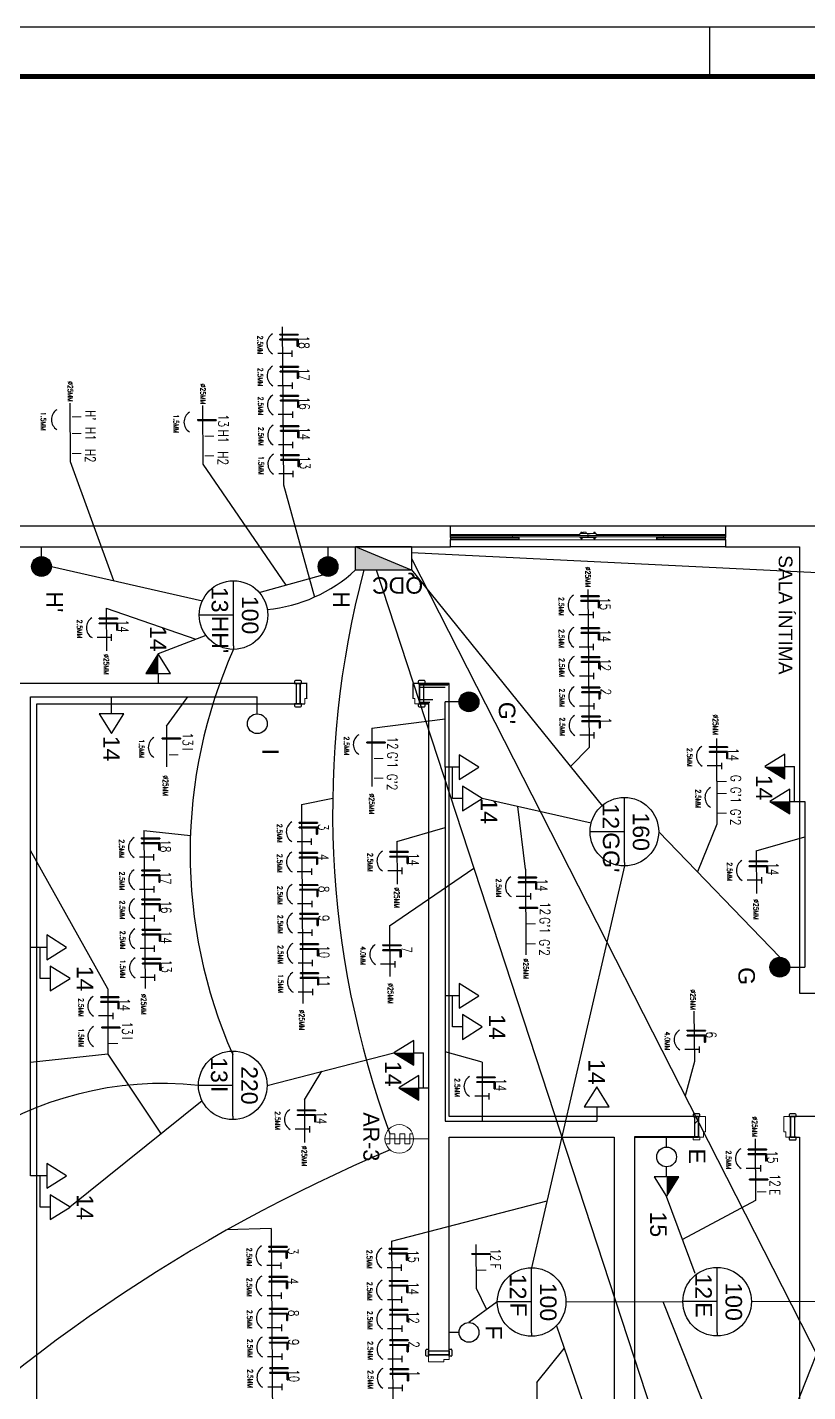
# Model space of a CAD drawing. Header units: metres. Extents: x 2012 to 4043, y 2396 to 4846.
# Drawn here: x 2133.35 to 2147.51, y 2409.18 to 2433.94 of the extents above; entities that cross this region are included whole.
import ezdxf
from ezdxf.enums import TextEntityAlignment as Align

# ---------------------------------------------------------------- set-up
doc = ezdxf.new("R2010")
doc.units = ezdxf.units.M
for name, color, linetype, lineweight in [('A-FLOR-PATT', 8, 'Continuous', 9), ('LAYERCOMUM', 252, 'Continuous', 25), ('REDE ELETRICA', 7, 'Continuous', 9), ('TOMADAS', 20, 'Continuous', 13)]:
    doc.layers.add(name, color=color, linetype=linetype, lineweight=lineweight)
for name, color, linetype in [('ARQ-ALVNARIA (Paredes)', 4, 'Continuous'), ('ARQ-ESQ-01', 1, 'Continuous'), ('ARQ-FOLHA', 7, 'Continuous'), ('ELETRODUTO EMBUTIDO LAJE PAREDE', 2, 'Continuous'), ('ELETRODUTO LUMINÁRIA', 3, 'Continuous'), ('PDF3_DI-Barramento Fase 3', 4, 'Continuous'), ('PENA1', 2, 'Continuous')]:
    doc.layers.add(name, color=color, linetype=linetype)
doc.styles.add('GYN_Carimbo_Página', font='arial.ttf', dxfattribs={"height": 0.6})
doc.styles.add('GYN_Dispositivos', font='arial.ttf', dxfattribs={"height": 0.2})
doc.styles.add('ROMAND', font='romand__.ttf', dxfattribs={"width": 0.75})
doc.styles.get("Standard").update_dxf_attribs({"font": 'arial.ttf'})

# ---------------------------------------------------------------- blocks, each defined once
blk = doc.blocks.new('FOLHA A2')
at = {"layer": 'ARQ-FOLHA'}
for p, q in [((594, 0), (0, 0)), ((409, -10), (409, 0))]:
    blk.add_line(p, q, dxfattribs=at)
at = {"layer": 'ARQ-FOLHA', "const_width": 1}
blk.add_lwpolyline([(25, -410), (584, -410), (584, -10), (25, -10), (25, -410)], dxfattribs=at)
blk = doc.blocks.new('*U94')
for p, q in [((-0.373, 0), (-0.416, 0)), ((0.373, 0), (-0.373, 0)), ((0, 0), (0, -0.373)), ((0.373, 0), (0.416, 0)), ((0, -0.373), (0, -0.416))]:
    blk.add_line(p, q)
blk.add_circle((0, 0), 0.416)
at = {"color": 7, "style": 'GYN_Dispositivos'}
blk.add_attdef('P', text='', height=0.2, dxfattribs=at).set_placement((0, 0.16), align=Align.BOTTOM_CENTER)
blk.add_attdef('CI', text='', height=0.2, dxfattribs=at).set_placement((-0.16, 0), align=Align.TOP_RIGHT)
blk.add_attdef('CM', text='', height=0.2, dxfattribs=at).set_placement((0.16, 0), align=Align.TOP_LEFT)
blk = doc.blocks.new('*U86')
for points in [[(0, 0.36), (-0.075, 0.24), (0, 0.24)], [(0, 0.24), (-0.075, 0.24), (-0.15, 0.12), (0, 0.12)]]:
    blk.add_hatch(color=256).paths.add_polyline_path(points)
for p, q in [((0, 0.36), (-0.15, 0.12)), ((0.15, 0.12), (0, 0.36)), ((-0.15, 0.12), (0.15, 0.12)), ((0, 0.12), (0, 0))]:
    blk.add_line(p, q)
at = {"layer": 'REDE ELETRICA', "style": 'GYN_Carimbo_Página'}
blk.add_attdef('CIRCUITO', text='', height=0.2, dxfattribs=at).set_placement((0, 0.542), align=Align.MIDDLE_CENTER)
blk = doc.blocks.new('*U81')
blk.add_line((0, 0.12), (0, 0))
blk.add_circle((0, 0.24), 0.12)
at = {"layer": 'REDE ELETRICA', "style": 'GYN_Carimbo_Página'}
blk.add_attdef('COMANDO', text='', height=0.2, dxfattribs=at).set_placement((0, 0.542), align=Align.MIDDLE_CENTER)
blk = doc.blocks.new('Quadro terminal.')
blk.add_hatch(color=256).paths.add_polyline_path([(-0.34, 0.212), (0.34, -0.071), (0.34, 0.212)])
at = {"ltscale": 0.05}
for p, q in [((-0.34, -0.071), (-0.34, 0.212)), ((-0.34, 0.212), (0.34, 0.212)), ((-0.34, 0.212), (0.34, -0.071)), ((0.34, 0.212), (0.34, -0.071)), ((-0.34, -0.071), (0.34, -0.071))]:
    blk.add_line(p, q, dxfattribs=at)
at = {"layer": 'REDE ELETRICA', "style": 'GYN_Carimbo_Página'}
blk.add_attdef('CM', text='', height=0.2, rotation=360, dxfattribs=at).set_placement((-0.254, 0.238), align=Align.BOTTOM_LEFT)
blk = doc.blocks.new('*U85')
for p, q in [((0, 0.36), (-0.15, 0.12)), ((0.15, 0.12), (0, 0.36)), ((-0.15, 0.12), (0.15, 0.12)), ((0, 0.12), (0, 0))]:
    blk.add_line(p, q)
at = {"layer": 'REDE ELETRICA', "style": 'GYN_Carimbo_Página'}
blk.add_attdef('CIRCUITO', text='', height=0.2, dxfattribs=at).set_placement((0, 0.542), align=Align.MIDDLE_CENTER)
blk = doc.blocks.new('*U95')
for points in [[(0, 0.36, 0.414214), (-0.12, 0.24), (0, 0.24)], [(0.12, 0.24, 0.414214), (0, 0.36), (0, 0.24)], [(-0.12, 0.24, 0.414214), (0, 0.12), (0, 0.24)], [(0.12, 0.24), (0, 0.24), (0, 0.12, 0.414214)]]:
    blk.add_hatch(color=256).paths.add_polyline_path(points)
h = blk.add_hatch(color=256)
h.paths.add_polyline_path([(0.12, 0.24, 0.414214), (0, 0.36), (0, 0.24)])
h.paths.add_polyline_path([(0, 0.24), (0, 0.12, 0.414214), (0.12, 0.24)])
blk.add_line((0, 0.12), (0, 0))
blk.add_circle((0, 0.24), 0.12)
at = {"layer": 'REDE ELETRICA', "style": 'GYN_Carimbo_Página'}
blk.add_attdef('COMANDO', text='', height=0.2, dxfattribs=at).set_placement((0, 0.542), align=Align.MIDDLE_CENTER)
blk = doc.blocks.new('TomadaAr')
at = {"layer": 'TOMADAS', "ltscale": 3}
for p, q in [((-0.0363, 0.311), (-0.0363, 0.2816)), ((0, 0.3175), (0, 0)), ((-0.0363, 0.2816), (0.0363, 0.2816)), ((-0.0363, 0.2453), (0.0363, 0.2453)), ((-0.0363, 0.2453), (-0.0363, 0.2089)), ((-0.0363, 0.2089), (0.0363, 0.2089)), ((0.0363, 0.2816), (0.0363, 0.2453)), ((0.0363, 0.2089), (0.0363, 0.1726)), ((-0.0363, 0.1726), (0.0363, 0.1726)), ((-0.0363, 0.1726), (-0.0363, 0.1363)), ((-0.0363, 0.1363), (0.0363, 0.1363)), ((0.0363, 0.1363), (0.0363, 0.1157))]:
    blk.add_line(p, q, dxfattribs=at)
blk.add_circle((0, 0.2133), 0.1042, dxfattribs=at)
blk.add_attdef('AR-CI', text='', height=0.12).set_placement((-0.0261, 0.357), align=Align.CENTER)

msp = doc.modelspace()

# ---------------------------------------------------------------- hatches: boundary and pattern name
at = {"layer": 'A-FLOR-PATT'}
for points in [[(2143.633, 2424.756), (2143.633, 2424.757), (2143.633, 2424.781)], [(2143.417, 2424.657), (2143.417, 2424.657), (2143.417, 2424.681)], [(2143.633, 2424.657), (2143.633, 2424.657), (2143.633, 2424.682)]]:
    msp.add_hatch(color=256, dxfattribs=at).paths.add_polyline_path(points, flags=0)
at = {"layer": 'ARQ-ALVNARIA (Paredes)'}
h = msp.add_hatch(dxfattribs=at)
h.set_pattern_fill('FP_12', color=256, scale=2.492524, style=0, pattern_type=2)
h.set_pattern_definition([(315, (2119.096, 2363.8828), (0.793116, 0.793116), []), (45, (2119.096, 2363.88275), (-0.396558, 0.396558), [])])
h.paths.add_polyline_path([(2145.457, 2414.169), (2145.457, 2413.796), (2145.532, 2413.796), (2145.532, 2414.169)], flags=0)
h.paths.add_polyline_path([(2147.202, 2413.796), (2147.276, 2413.796), (2147.276, 2414.169), (2147.202, 2414.169)], flags=0)

# ---------------------------------------------------------------- linework, layer by layer
at = {"layer": 'A-FLOR-PATT', "lineweight": 25}
for p, q in [((2141.033, 2424.682), (2141.033, 2424.887)), ((2146.018, 2424.887), (2146.018, 2424.682)), ((2141.033, 2424.513), (2141.033, 2424.644)), ((2146.018, 2424.644), (2146.018, 2424.513)), ((2145.532, 2413.796), (2145.532, 2414.169)), ((2144.373, 2413.796), (2145.532, 2413.796))]:
    msp.add_line(p, q, dxfattribs=at)
at = {"layer": 'A-FLOR-PATT'}
for p, q in [((2143.377, 2424.738), (2141.033, 2424.738)), ((2143.377, 2424.738), (2141.033, 2424.738)), ((2142.154, 2424.719), (2141.033, 2424.719)), ((2142.154, 2424.694), (2141.033, 2424.694)), ((2143.525, 2424.719), (2142.154, 2424.719)), ((2142.154, 2424.719), (2142.154, 2424.694)), ((2142.154, 2424.694), (2143.525, 2424.694)), ((2143.376, 2424.756), (2143.376, 2424.719)), ((2143.376, 2424.756), (2143.401, 2424.756)), ((2143.376, 2424.694), (2143.376, 2424.682)), ((2143.398, 2424.781), (2143.398, 2424.756)), ((2143.398, 2424.781), (2143.41, 2424.781)), ((2143.401, 2424.756), (2143.525, 2424.756)), ((2143.41, 2424.781), (2143.417, 2424.781)), ((2143.41, 2424.756), (2143.41, 2424.781)), ((2143.417, 2424.781), (2143.417, 2424.756)), ((2143.417, 2424.781), (2143.417, 2424.756)), ((2143.44, 2424.781), (2143.44, 2424.756)), ((2143.44, 2424.781), (2143.49, 2424.781)), ((2143.49, 2424.756), (2143.49, 2424.781)), ((2143.525, 2424.756), (2143.525, 2424.725)), ((2143.525, 2424.756), (2143.65, 2424.756)), ((2143.525, 2424.725), (2143.525, 2424.756)), ((2143.563, 2424.725), (2143.525, 2424.725)), ((2143.525, 2424.725), (2143.525, 2424.688)), ((2143.525, 2424.694), (2143.525, 2424.719)), ((2143.531, 2424.694), (2143.531, 2424.719)), ((2143.531, 2424.719), (2143.563, 2424.719)), ((2144.896, 2424.719), (2143.531, 2424.719)), ((2143.531, 2424.719), (2143.531, 2424.694)), ((2143.563, 2424.694), (2143.531, 2424.694)), ((2143.531, 2424.694), (2144.896, 2424.694)), ((2143.563, 2424.719), (2143.563, 2424.725)), ((2143.563, 2424.688), (2143.563, 2424.694)), ((2143.633, 2424.781), (2143.641, 2424.781)), ((2143.633, 2424.756), (2143.633, 2424.781)), ((2143.633, 2424.756), (2143.633, 2424.781)), ((2143.641, 2424.781), (2143.653, 2424.781)), ((2143.641, 2424.781), (2143.641, 2424.756)), ((2143.65, 2424.756), (2143.675, 2424.756)), ((2143.653, 2424.756), (2143.653, 2424.781)), ((2146.018, 2424.738), (2143.674, 2424.738)), ((2146.018, 2424.738), (2143.674, 2424.738)), ((2143.675, 2424.719), (2143.675, 2424.756)), ((2143.675, 2424.682), (2143.675, 2424.694)), ((2144.896, 2424.694), (2144.896, 2424.719)), ((2146.018, 2424.719), (2144.896, 2424.719)), ((2146.018, 2424.694), (2144.896, 2424.694)), ((2146.018, 2424.638), (2141.033, 2424.638)), ((2146.018, 2424.638), (2141.033, 2424.638)), ((2142.273, 2424.675), (2141.039, 2424.675)), ((2141.039, 2424.675), (2141.039, 2424.65)), ((2141.039, 2424.65), (2142.273, 2424.65)), ((2142.273, 2424.65), (2142.273, 2424.675)), ((2143.401, 2424.682), (2143.376, 2424.682)), ((2143.376, 2424.682), (2143.377, 2424.682)), ((2143.398, 2424.682), (2143.398, 2424.657)), ((2143.41, 2424.657), (2143.398, 2424.657)), ((2143.525, 2424.682), (2143.401, 2424.682)), ((2143.41, 2424.657), (2143.41, 2424.682)), ((2143.417, 2424.657), (2143.41, 2424.657)), ((2143.417, 2424.682), (2143.417, 2424.657)), ((2143.417, 2424.682), (2143.417, 2424.657)), ((2143.525, 2424.688), (2143.525, 2424.682)), ((2143.525, 2424.682), (2143.525, 2424.688)), ((2143.525, 2424.688), (2143.563, 2424.688)), ((2143.65, 2424.682), (2143.525, 2424.682)), ((2143.633, 2424.657), (2143.633, 2424.682)), ((2143.633, 2424.657), (2143.633, 2424.682)), ((2143.641, 2424.657), (2143.633, 2424.657)), ((2143.641, 2424.682), (2143.641, 2424.657)), ((2143.653, 2424.657), (2143.641, 2424.657)), ((2143.675, 2424.682), (2143.65, 2424.682)), ((2143.653, 2424.657), (2143.653, 2424.682)), ((2143.674, 2424.682), (2143.675, 2424.682)), ((2144.778, 2424.675), (2144.778, 2424.65)), ((2146.012, 2424.675), (2144.778, 2424.675)), ((2144.778, 2424.65), (2146.012, 2424.65)), ((2146.012, 2424.65), (2146.012, 2424.675)), ((2147.114, 2413.796), (2147.119, 2413.796)), ((2141.008, 2409.758), (2141.008, 2409.763))]:
    msp.add_line(p, q, dxfattribs=at)
at = {"layer": 'A-FLOR-PATT', "lineweight": 15}
for p, q in [((2141.07, 2424.682), (2141.033, 2424.682)), ((2141.033, 2424.682), (2141.033, 2424.644)), ((2141.033, 2424.644), (2141.07, 2424.644)), ((2141.039, 2424.65), (2141.039, 2424.675)), ((2141.039, 2424.675), (2141.07, 2424.675)), ((2141.07, 2424.65), (2141.039, 2424.65)), ((2141.07, 2424.675), (2141.07, 2424.682)), ((2141.07, 2424.644), (2141.07, 2424.65)), ((2142.279, 2424.682), (2142.242, 2424.682)), ((2142.242, 2424.682), (2142.242, 2424.675)), ((2142.242, 2424.675), (2142.273, 2424.675)), ((2142.242, 2424.65), (2142.242, 2424.644)), ((2142.273, 2424.65), (2142.242, 2424.65)), ((2142.242, 2424.644), (2142.279, 2424.644)), ((2142.273, 2424.675), (2142.273, 2424.65)), ((2142.279, 2424.644), (2142.279, 2424.682)), ((2144.809, 2424.682), (2144.771, 2424.682)), ((2144.771, 2424.682), (2144.771, 2424.644)), ((2144.771, 2424.644), (2144.809, 2424.644)), ((2144.778, 2424.65), (2144.778, 2424.675)), ((2144.778, 2424.675), (2144.809, 2424.675)), ((2144.809, 2424.65), (2144.778, 2424.65)), ((2144.809, 2424.675), (2144.809, 2424.682)), ((2144.809, 2424.644), (2144.809, 2424.65)), ((2146.018, 2424.682), (2145.98, 2424.682)), ((2145.98, 2424.682), (2145.98, 2424.675)), ((2145.98, 2424.675), (2146.012, 2424.675)), ((2146.012, 2424.65), (2145.98, 2424.65)), ((2145.98, 2424.65), (2145.98, 2424.644)), ((2145.98, 2424.644), (2146.018, 2424.644)), ((2146.012, 2424.675), (2146.012, 2424.65)), ((2146.018, 2424.644), (2146.018, 2424.682)), ((2140.547, 2422.033), (2140.472, 2422.033)), ((2138.391, 2421.759), (2138.391, 2421.659)), ((2138.391, 2421.664), (2138.391, 2421.759)), ((2138.391, 2421.759), (2138.426, 2421.759)), ((2140.35, 2421.759), (2140.385, 2421.759)), ((2140.385, 2421.659), (2140.385, 2421.759)), ((2140.385, 2421.759), (2140.385, 2421.664)), ((2140.39, 2421.659), (2140.472, 2421.659)), ((2140.572, 2421.659), (2140.447, 2421.659)), ((2140.472, 2421.659), (2140.547, 2421.659)), ((2145.532, 2413.796), (2145.532, 2414.169)), ((2145.654, 2414.169), (2145.532, 2414.169)), ((2145.656, 2413.898), (2145.656, 2414.167)), ((2147.077, 2414.167), (2147.077, 2413.898)), ((2147.202, 2414.169), (2147.08, 2414.169)), ((2147.276, 2414.169), (2147.202, 2414.169)), ((2145.432, 2413.796), (2145.432, 2413.761)), ((2145.457, 2413.796), (2145.532, 2413.796)), ((2145.532, 2413.796), (2145.614, 2413.796)), ((2145.557, 2413.761), (2145.557, 2413.796)), ((2145.619, 2413.895), (2145.619, 2413.796)), ((2145.619, 2413.801), (2145.619, 2413.895)), ((2145.619, 2413.895), (2145.654, 2413.895)), ((2147.08, 2413.895), (2147.114, 2413.895)), ((2147.114, 2413.796), (2147.114, 2413.895)), ((2147.114, 2413.895), (2147.114, 2413.801)), ((2147.119, 2413.796), (2147.202, 2413.796)), ((2147.202, 2413.796), (2147.276, 2413.796)), ((2145.447, 2413.746), (2145.542, 2413.746)), ((2140.634, 2409.723), (2140.634, 2409.845)), ((2141.008, 2409.845), (2141.008, 2409.763)), ((2140.906, 2409.72), (2140.636, 2409.72)), ((2140.908, 2409.758), (2141.008, 2409.758)), ((2140.908, 2409.758), (2140.908, 2409.723)), ((2141.003, 2409.758), (2140.908, 2409.758))]:
    msp.add_line(p, q, dxfattribs=at)
for centre, radius, start, end in [((2140.35, 2422.031), 0.00249, 90, 180), ((2138.426, 2421.762), 0.00249, 270, 0), ((2140.35, 2421.762), 0.00249, 180, 270), ((2140.39, 2421.664), 0.00499, 180, 270), ((2145.654, 2414.167), 0.00249, 0, 90), ((2147.08, 2414.167), 0.00249, 90, 180), ((2145.614, 2413.801), 0.00499, 270, 0), ((2145.654, 2413.898), 0.00249, 270, 0), ((2147.08, 2413.898), 0.00249, 180, 270), ((2147.119, 2413.801), 0.00499, 180, 270), ((2145.447, 2413.761), 0.015, 180, 270), ((2145.542, 2413.761), 0.015, 270, 0), ((2140.636, 2409.723), 0.00249, 180, 270), ((2140.906, 2409.723), 0.00249, 270, 0), ((2141.003, 2409.763), 0.00499, 270, 0)]:
    msp.add_arc(centre, radius, start, end, dxfattribs=at)
at = {"layer": 'ARQ-ALVNARIA (Paredes)'}
for p, q in [((2141.033, 2424.887), (2133.156, 2424.887)), ((2147.364, 2424.887), (2146.018, 2424.887)), ((2150.729, 2424.887), (2147.364, 2424.887)), ((2133.156, 2424.513), (2141.033, 2424.513)), ((2146.018, 2424.513), (2147.364, 2424.513)), ((2147.364, 2424.513), (2147.364, 2416.413)), ((2138.303, 2422.033), (2133.156, 2422.033)), ((2138.204, 2422.068), (2138.204, 2422.033)), ((2138.204, 2422.033), (2138.328, 2422.033)), ((2138.313, 2422.083), (2138.219, 2422.083)), ((2138.303, 2422.033), (2138.229, 2422.033)), ((2138.229, 2422.033), (2138.229, 2421.659)), ((2138.303, 2421.659), (2138.303, 2422.033)), ((2138.303, 2421.659), (2138.303, 2422.033)), ((2138.426, 2422.033), (2138.303, 2422.033)), ((2138.303, 2422.033), (2138.303, 2421.659)), ((2138.328, 2422.033), (2138.328, 2422.068)), ((2138.428, 2421.762), (2138.428, 2422.031)), ((2140.347, 2422.031), (2140.347, 2421.762)), ((2140.472, 2422.033), (2140.35, 2422.033)), ((2140.447, 2422.068), (2140.447, 2422.033)), ((2140.447, 2422.033), (2140.572, 2422.033)), ((2140.557, 2422.083), (2140.462, 2422.083)), ((2141.008, 2422.033), (2140.472, 2422.033)), ((2140.472, 2422.033), (2140.472, 2421.659)), ((2140.472, 2422.033), (2140.472, 2421.659)), ((2140.472, 2421.659), (2140.472, 2422.033)), ((2140.472, 2422.021), (2140.995, 2422.021)), ((2140.472, 2422.008), (2140.983, 2422.008)), ((2140.547, 2421.659), (2140.547, 2422.033)), ((2140.572, 2422.033), (2140.572, 2422.068)), ((2141.008, 2414.169), (2141.008, 2422.033)), ((2140.933, 2421.959), (2140.472, 2421.959)), ((2140.709, 2421.734), (2140.472, 2421.734)), ((2133.53, 2407.813), (2133.53, 2421.659)), ((2133.53, 2407.813), (2133.53, 2421.659)), ((2133.53, 2421.659), (2138.303, 2421.659)), ((2138.328, 2421.659), (2138.204, 2421.659)), ((2138.204, 2421.659), (2138.204, 2421.625)), ((2138.219, 2421.61), (2138.313, 2421.61)), ((2138.229, 2421.659), (2138.303, 2421.659)), ((2138.303, 2421.659), (2138.386, 2421.659)), ((2138.328, 2421.625), (2138.328, 2421.659)), ((2140.447, 2421.659), (2140.447, 2421.625)), ((2140.462, 2421.61), (2140.557, 2421.61)), ((2140.659, 2421.684), (2140.472, 2421.684)), ((2140.646, 2421.672), (2140.472, 2421.672)), ((2140.472, 2421.659), (2140.634, 2421.659)), ((2140.572, 2421.625), (2140.572, 2421.659)), ((2140.634, 2421.659), (2140.634, 2409.845)), ((2147.364, 2416.413), (2147.9, 2416.413)), ((2145.532, 2414.169), (2141.008, 2414.169)), ((2145.432, 2414.204), (2145.432, 2414.169)), ((2145.432, 2414.169), (2145.557, 2414.169)), ((2145.542, 2414.219), (2145.447, 2414.219)), ((2145.532, 2414.169), (2145.457, 2414.169)), ((2145.457, 2414.169), (2145.457, 2413.796)), ((2145.532, 2414.169), (2145.532, 2413.796)), ((2145.557, 2414.169), (2145.557, 2414.204)), ((2147.177, 2414.204), (2147.177, 2414.169)), ((2147.177, 2414.169), (2147.301, 2414.169)), ((2147.286, 2414.219), (2147.192, 2414.219)), ((2150.729, 2414.169), (2147.202, 2414.169)), ((2147.202, 2414.169), (2147.202, 2413.796)), ((2147.202, 2414.169), (2147.202, 2413.796)), ((2147.202, 2413.796), (2147.202, 2414.169)), ((2147.276, 2413.796), (2147.276, 2414.169)), ((2147.301, 2414.169), (2147.301, 2414.204)), ((2141.008, 2409.845), (2141.008, 2413.796)), ((2141.008, 2413.796), (2143.999, 2413.796)), ((2143.999, 2413.796), (2143.999, 2407.813)), ((2144.373, 2413.808), (2145.532, 2413.808)), ((2144.373, 2407.813), (2144.373, 2413.808)), ((2145.557, 2413.796), (2145.432, 2413.796)), ((2147.177, 2413.796), (2147.177, 2413.761)), ((2147.301, 2413.796), (2147.177, 2413.796)), ((2147.202, 2413.796), (2147.364, 2413.796)), ((2147.301, 2413.761), (2147.301, 2413.796)), ((2147.364, 2413.796), (2147.364, 2407.813)), ((2147.192, 2413.746), (2147.286, 2413.746)), ((2140.584, 2409.835), (2140.584, 2409.93)), ((2140.599, 2409.945), (2140.634, 2409.945)), ((2140.634, 2409.945), (2140.634, 2409.82)), ((2140.634, 2409.92), (2141.008, 2409.92)), ((2140.634, 2409.845), (2140.634, 2409.92)), ((2140.634, 2409.845), (2141.008, 2409.845)), ((2141.008, 2409.845), (2140.634, 2409.845)), ((2140.634, 2409.845), (2141.008, 2409.845)), ((2141.008, 2409.945), (2141.043, 2409.945)), ((2141.008, 2409.82), (2141.008, 2409.945)), ((2141.008, 2409.92), (2141.008, 2409.845)), ((2141.058, 2409.93), (2141.058, 2409.835)), ((2140.634, 2409.82), (2140.599, 2409.82)), ((2141.043, 2409.82), (2141.008, 2409.82))]:
    msp.add_line(p, q, dxfattribs=at)
for centre, radius, start, end in [((2138.219, 2422.068), 0.015, 90, 180), ((2138.313, 2422.068), 0.015, 0, 90), ((2138.426, 2422.031), 0.00249, 0, 90), ((2140.462, 2422.068), 0.015, 90, 180), ((2140.557, 2422.068), 0.015, 0, 90), ((2138.219, 2421.625), 0.015, 180, 270), ((2138.313, 2421.625), 0.015, 270, 0), ((2138.386, 2421.664), 0.00499, 270, 0), ((2140.462, 2421.625), 0.015, 180, 270), ((2140.557, 2421.625), 0.015, 270, 0), ((2145.447, 2414.204), 0.015, 90, 180), ((2145.542, 2414.204), 0.015, 0, 90), ((2147.192, 2414.204), 0.015, 90, 180), ((2147.286, 2414.204), 0.015, 0, 90), ((2147.192, 2413.761), 0.015, 180, 270), ((2147.286, 2413.761), 0.015, 270, 0), ((2140.599, 2409.93), 0.015, 90, 180), ((2140.599, 2409.835), 0.015, 180, 270), ((2141.043, 2409.93), 0.015, 0, 90), ((2141.043, 2409.835), 0.015, 270, 0)]:
    msp.add_arc(centre, radius, start, end, dxfattribs=at)
at = {"layer": 'ARQ-ESQ-01'}
for p, q in [((2146.018, 2424.887), (2141.033, 2424.887)), ((2146.018, 2424.513), (2141.033, 2424.513))]:
    msp.add_line(p, q, dxfattribs=at)
at = {"layer": 'ELETRODUTO EMBUTIDO LAJE PAREDE'}
for p, q in [((2140.325, 2424.41), (2159.348, 2423.466)), ((2140.325, 2424.302), (2148.216, 2408.784)), ((2133.792, 2424.154), (2136.53, 2423.534)), ((2137.563, 2423.682), (2138.716, 2424.002)), ((2139.684, 2424.092), (2144.692, 2408.793)), ((2140.325, 2424.092), (2143.789, 2419.805)), ((2136.594, 2422.904), (2135.73, 2422.572)), ((2133.41, 2413.092), (2133.41, 2421.791)), ((2133.41, 2421.791), (2137.527, 2421.791)), ((2134.883, 2421.659), (2134.883, 2421.791)), ((2137.527, 2421.659), (2137.527, 2421.791)), ((2140.937, 2420.513), (2140.937, 2421.698)), ((2141.008, 2421.698), (2140.937, 2421.698)), ((2141.008, 2420.513), (2140.937, 2420.513)), ((2140.937, 2420.513), (2140.937, 2416.364)), ((2143.583, 2419.493), (2141.607, 2419.946)), ((2147.364, 2419.89), (2147.457, 2419.89)), ((2147.457, 2419.89), (2147.457, 2416.882)), ((2144.808, 2419.341), (2147.005, 2417.062)), ((2144.186, 2418.72), (2142.503, 2411.426)), ((2133.53, 2417.242), (2133.41, 2417.242)), ((2147.364, 2416.882), (2147.457, 2416.882)), ((2141.008, 2416.364), (2140.937, 2416.364)), ((2140.937, 2416.364), (2140.937, 2414.085)), ((2137.704, 2414.736), (2140.006, 2415.328)), ((2136.528, 2414.453), (2134.129, 2412.525)), ((2140.937, 2414.085), (2143.683, 2414.085)), ((2143.683, 2414.169), (2143.683, 2414.085)), ((2133.53, 2413.092), (2133.41, 2413.092)), ((2145.472, 2411.321), (2144.952, 2412.719)), ((2141.881, 2410.805), (2141.367, 2410.432)), ((2143.125, 2410.805), (2145.246, 2410.811)), ((2146.49, 2410.811), (2148.611, 2410.819)), ((2142.952, 2410.374), (2143.65, 2408.352))]:
    msp.add_line(p, q, dxfattribs=at)
for centre, radius, start, end in [((2137.448, 2426.097), 2.735, 275.4628, 312.8392), ((2156, 2419.725), 17.107, 165.2108, 200.0705), ((2145.367, 2418.959), 9.059, 155.9467, 203.8592), ((2135.808, 2408.606), 6.165, 83.927, 164.5598), ((2151.385, 2386.466), 29.418, 112.9051, 135.8357)]:
    msp.add_arc(centre, radius, start, end, dxfattribs=at)
at = {"layer": 'ELETRODUTO LUMINÁRIA'}
for p, q in [((2141.068, 2419.946), (2141.068, 2420.513)), ((2147.274, 2419.89), (2147.274, 2420.524)), ((2133.591, 2416.674), (2133.591, 2417.242)), ((2141.068, 2415.796), (2141.068, 2416.364)), ((2140.544, 2414.694), (2140.544, 2415.328)), ((2133.591, 2412.525), (2133.591, 2413.092))]:
    msp.add_line(p, q, dxfattribs=at)
at = {"layer": 'LAYERCOMUM', "linetype": 'Continuous'}
for p, q in [((2137.978, 2428.505), (2138.002, 2425.636)), ((2134.126, 2427.121), (2134.13, 2426.06)), ((2136.532, 2427.075), (2136.536, 2426.015)), ((2143.525, 2423.74), (2143.548, 2420.871)), ((2134.787, 2423.401), (2134.791, 2422.624)), ((2135.879, 2421.258), (2135.882, 2420.521)), ((2139.602, 2421.223), (2139.607, 2420.162)), ((2145.854, 2421.03), (2145.86, 2419.475)), ((2138.327, 2419.834), (2138.351, 2416.222)), ((2142.39, 2418.661), (2142.251, 2419.798)), ((2135.468, 2419.361), (2135.492, 2416.493)), ((2140.059, 2419.166), (2140.062, 2418.389)), ((2146.579, 2418.995), (2146.582, 2418.217)), ((2142.39, 2418.661), (2142.396, 2417.106)), ((2139.927, 2417.63), (2139.934, 2416.715)), ((2134.813, 2416.49), (2134.818, 2415.3)), ((2145.448, 2416.082), (2145.456, 2415.167)), ((2141.606, 2415.155), (2141.606, 2414.085)), ((2138.381, 2414.476), (2138.384, 2413.698)), ((2146.561, 2413.765), (2146.564, 2412.646)), ((2137.778, 2412.138), (2137.801, 2408.525)), ((2139.962, 2411.911), (2139.985, 2409.042)), ((2141.494, 2411.847), (2141.497, 2411.046)), ((2141.497, 2411.055), (2141.686, 2410.669)), ((2142.596, 2409.345), (2142.599, 2408.567))]:
    msp.add_line(p, q, dxfattribs=at)
at = {"layer": 'LAYERCOMUM'}
for p, q in [((2134.13, 2426.06), (2134.917, 2423.9)), ((2136.536, 2426.015), (2138.044, 2423.816)), ((2138.002, 2425.636), (2138.567, 2423.601)), ((2134.787, 2423.401), (2136.414, 2422.835)), ((2135.879, 2421.258), (2136.264, 2421.791)), ((2139.602, 2421.223), (2140.937, 2421.392)), ((2143.548, 2420.871), (2143.209, 2420.522)), ((2138.327, 2419.834), (2138.895, 2419.947)), ((2135.468, 2419.361), (2136.313, 2419.274)), ((2140.059, 2419.166), (2140.937, 2419.416)), ((2145.86, 2419.475), (2145.511, 2418.611)), ((2146.579, 2418.995), (2147.457, 2419.245)), ((2134.813, 2416.49), (2133.41, 2418.997)), ((2139.927, 2417.63), (2141.455, 2418.682)), ((2134.818, 2415.3), (2133.41, 2415.149)), ((2134.818, 2415.3), (2135.78, 2413.852)), ((2141.606, 2415.155), (2140.937, 2415.343)), ((2145.456, 2415.167), (2145.287, 2414.545)), ((2138.381, 2414.476), (2138.698, 2414.992)), ((2139.962, 2411.911), (2142.783, 2412.638)), ((2146.564, 2412.646), (2145.242, 2411.939)), ((2137.778, 2412.138), (2136.974, 2412.113)), ((2146.471, 2406.821), (2144.892, 2410.81)), ((2146.471, 2406.821), (2148.049, 2410.817)), ((2142.596, 2409.345), (2143.094, 2409.963))]:
    msp.add_line(p, q, dxfattribs=at)
at = {"layer": 'PENA1'}
for centre in [(2137.912, 2428.198), (2137.917, 2427.615), (2137.922, 2427.09), (2134.002, 2426.821), (2136.408, 2426.775), (2137.926, 2426.54), (2137.93, 2426.014), (2143.375, 2423.453), (2134.637, 2423.044), (2143.38, 2422.871), (2143.384, 2422.345), (2143.388, 2421.795), (2143.393, 2421.269), (2135.761, 2420.87), (2139.479, 2420.923), (2145.704, 2420.714), (2145.858, 2419.963), (2138.264, 2419.338), (2135.402, 2419.054), (2138.267, 2418.792), (2139.908, 2418.809), (2146.428, 2418.638), (2135.407, 2418.472), (2142.239, 2418.345), (2138.272, 2418.21), (2135.411, 2417.946), (2138.276, 2417.684), (2135.416, 2417.396), (2138.281, 2417.134), (2139.779, 2417.113), (2135.42, 2416.87), (2138.285, 2416.608), (2134.663, 2416.174), (2134.665, 2415.625), (2145.3, 2415.565), (2141.487, 2414.718), (2138.23, 2414.119), (2146.41, 2413.408), (2137.714, 2411.642), (2139.896, 2411.604), (2137.718, 2411.096), (2139.901, 2411.022), (2137.722, 2410.513), (2139.905, 2410.496), (2137.727, 2409.988), (2139.91, 2409.946), (2137.731, 2409.438), (2139.914, 2409.42)]:
    msp.add_arc(centre, 0.211, 121.9194, 239.0111, dxfattribs=at)

# ---------------------------------------------------------------- block references
at = {"layer": 'ARQ-FOLHA', "xscale": 0.08944633452801547, "yscale": 0.08944633452801547, "zscale": 0.08944633452801547}
msp.add_blockref('FOLHA A2', (2109.153, 2433.943), dxfattribs=at)
at = {"layer": 'ELETRODUTO LUMINÁRIA'}
ref = msp.add_blockref('*U95', (2133.612, 2424.513), dxfattribs=dict(at, xscale=1.49551438361349, yscale=1.49551438361349, zscale=1.49551438361349, rotation=180))
ref.add_attrib('COMANDO', "H'", dxfattribs={"layer": 'REDE ELETRICA', "height": 0.2991, "rotation": 270, "style": 'GYN_Carimbo_Página'}).set_placement((2133.612, 2423.703), align=Align.BOTTOM_LEFT)
ref = msp.add_blockref('*U95', (2138.811, 2424.513), dxfattribs=dict(at, xscale=1.49551438361349, yscale=1.49551438361349, zscale=1.49551438361349, rotation=180))
ref.add_attrib('COMANDO', 'H', dxfattribs={"layer": 'REDE ELETRICA', "height": 0.299, "rotation": 270, "style": 'GYN_Carimbo_Página'}).set_placement((2138.811, 2423.703), align=Align.BOTTOM_LEFT)
ref = msp.add_blockref('Quadro terminal.', (2139.816, 2424.408), dxfattribs=dict(at, xscale=1.49551438361349, yscale=1.49551438361349, zscale=1.49551438361349, rotation=180))
ref.add_attrib('CM', 'QDC', dxfattribs={"layer": 'REDE ELETRICA', "height": 0.2991, "rotation": 180, "style": 'GYN_Carimbo_Página'}).set_placement((2140.535, 2424.051), align=Align.BOTTOM_LEFT)
ref = msp.add_blockref('*U94', (2137.095, 2423.273), dxfattribs=dict(at, xscale=1.49551438361349, yscale=1.49551438361349, zscale=1.49551438361349, rotation=270))
ref.add_attrib('P', '100', dxfattribs={"layer": '0', "color": 7, "height": 0.2991, "rotation": 270, "style": 'GYN_Dispositivos'}).set_placement((2137.158, 2423.273), align=Align.BOTTOM_CENTER)
ref.add_attrib('CI', '13', dxfattribs={"layer": '0', "color": 7, "height": 0.2991, "rotation": 270, "style": 'GYN_Dispositivos'}).set_placement((2136.997, 2423.319), align=Align.TOP_RIGHT)
ref.add_attrib('CM', "HH'", dxfattribs={"layer": '0', "color": 7, "height": 0.2991, "rotation": 270, "style": 'GYN_Dispositivos'}).set_placement((2137.004, 2423.263), align=Align.TOP_LEFT)
ref = msp.add_blockref('*U86', (2135.73, 2422.033), dxfattribs=dict(at, xscale=1.49551438361349, yscale=1.49551438361349, zscale=1.49551438361349))
ref.add_attrib('CIRCUITO', '14', dxfattribs={"layer": 'REDE ELETRICA', "height": 0.2991, "rotation": 270, "style": 'GYN_Carimbo_Página'}).set_placement((2135.73, 2422.844), align=Align.MIDDLE_CENTER)
ref = msp.add_blockref('*U95', (2141.008, 2421.698), dxfattribs=dict(at, xscale=1.49551438361349, yscale=1.49551438361349, zscale=1.49551438361349, rotation=270))
ref.add_attrib('COMANDO', "G'", dxfattribs={"layer": 'REDE ELETRICA', "height": 0.2991, "rotation": 270, "style": 'GYN_Carimbo_Página'}).set_placement((2141.819, 2421.698), align=Align.BOTTOM_LEFT)
ref = msp.add_blockref('*U85', (2134.883, 2421.659), dxfattribs=dict(at, xscale=1.49551438361349, yscale=1.49551438361349, zscale=1.49551438361349, rotation=180))
ref.add_attrib('CIRCUITO', '14', dxfattribs={"layer": 'REDE ELETRICA', "height": 0.2991, "rotation": 270, "style": 'GYN_Carimbo_Página'}).set_placement((2134.883, 2420.849), align=Align.MIDDLE_CENTER)
ref = msp.add_blockref('*U81', (2137.527, 2421.659), dxfattribs=dict(at, xscale=1.49551438361349, yscale=1.49551438361349, zscale=1.49551438361349, rotation=180))
ref.add_attrib('COMANDO', 'I', dxfattribs={"layer": 'REDE ELETRICA', "height": 0.299, "rotation": 270, "style": 'GYN_Carimbo_Página'}).set_placement((2137.527, 2420.849), align=Align.BOTTOM_LEFT)
at = {"layer": 'ELETRODUTO LUMINÁRIA', "xscale": 1.49551438361349, "yscale": 1.49551438361349, "zscale": 1.49551438361349}
for name, p, rotation in [('*U85', (2141.008, 2420.513), 270), ('*U86', (2147.364, 2419.89), 89.99999999999997), ('*U85', (2133.53, 2417.242), 270), ('*U85', (2141.008, 2416.364), 270), ('*U86', (2140.634, 2414.694), 89.99999999999999), ('*U85', (2133.53, 2413.092), 270)]:
    msp.add_blockref(name, p, dxfattribs=dict(at, rotation=rotation))
at = {"layer": 'ELETRODUTO LUMINÁRIA'}
ref = msp.add_blockref('*U86', (2147.274, 2420.524), dxfattribs=dict(at, xscale=1.49551438361349, yscale=1.49551438361349, zscale=1.49551438361349, rotation=89.99999999999997))
ref.add_attrib('CIRCUITO', '14', dxfattribs={"layer": 'REDE ELETRICA', "height": 0.2991, "rotation": 270, "style": 'GYN_Carimbo_Página'}).set_placement((2146.722, 2420.142), align=Align.MIDDLE_CENTER)
ref = msp.add_blockref('*U85', (2141.068, 2419.946), dxfattribs=dict(at, xscale=1.49551438361349, yscale=1.49551438361349, zscale=1.49551438361349, rotation=270))
ref.add_attrib('CIRCUITO', '14', dxfattribs={"layer": 'REDE ELETRICA', "height": 0.2991, "rotation": 270, "style": 'GYN_Carimbo_Página'}).set_placement((2141.879, 2419.946), align=Align.TOP_LEFT)
ref = msp.add_blockref('*U94', (2144.186, 2419.341), dxfattribs=dict(at, xscale=1.49551438361349, yscale=1.49551438361349, zscale=1.49551438361349, rotation=270))
ref.add_attrib('P', '160', dxfattribs={"layer": '0', "color": 7, "height": 0.2991, "rotation": 270, "style": 'GYN_Dispositivos'}).set_placement((2144.249, 2419.341), align=Align.BOTTOM_CENTER)
ref.add_attrib('CI', '12', dxfattribs={"layer": '0', "color": 7, "height": 0.2991, "rotation": 270, "style": 'GYN_Dispositivos'}).set_placement((2144.088, 2419.387), align=Align.TOP_RIGHT)
ref.add_attrib('CM', "GG'", dxfattribs={"layer": '0', "color": 7, "height": 0.2991, "rotation": 270, "style": 'GYN_Dispositivos'}).set_placement((2144.095, 2419.331), align=Align.TOP_LEFT)
ref = msp.add_blockref('*U95', (2147.364, 2416.882), dxfattribs=dict(at, xscale=1.49551438361349, yscale=1.49551438361349, zscale=1.49551438361349, rotation=89.99999999999997))
ref.add_attrib('COMANDO', 'G', dxfattribs={"layer": 'REDE ELETRICA', "height": 0.299, "rotation": 270, "style": 'GYN_Carimbo_Página'}).set_placement((2146.553, 2416.882), align=Align.TOP_LEFT)
at = {"layer": 'ELETRODUTO LUMINÁRIA', "xscale": 1.49551438361349, "yscale": 1.49551438361349, "zscale": 1.49551438361349, "rotation": 270}
for name, p, values in [('*U85', (2133.591, 2416.674), {'CIRCUITO': '14'}), ('*U85', (2141.068, 2415.796), {'CIRCUITO': '14'}), ('*U85', (2133.591, 2412.525), {'CIRCUITO': '14'}), ('*U81', (2141.008, 2410.252), {'COMANDO': 'F'})]:
    msp.add_blockref(name, p, dxfattribs=at).add_auto_attribs(values)
at = {"layer": 'ELETRODUTO LUMINÁRIA'}
ref = msp.add_blockref('*U86', (2140.544, 2415.328), dxfattribs=dict(at, xscale=1.49551438361349, yscale=1.49551438361349, zscale=1.49551438361349, rotation=89.99999999999999))
ref.add_attrib('CIRCUITO', '14', dxfattribs={"layer": 'REDE ELETRICA', "height": 0.2991, "rotation": 270, "style": 'GYN_Carimbo_Página'}).set_placement((2139.993, 2414.946), align=Align.MIDDLE_CENTER)
ref = msp.add_blockref('*U94', (2137.082, 2414.736), dxfattribs=dict(at, xscale=1.49551438361349, yscale=1.49551438361349, zscale=1.49551438361349, rotation=270))
ref.add_attrib('P', '220', dxfattribs={"layer": '0', "color": 7, "height": 0.2991, "rotation": 270, "style": 'GYN_Dispositivos'}).set_placement((2137.145, 2414.736), align=Align.BOTTOM_CENTER)
ref.add_attrib('CI', '13', dxfattribs={"layer": '0', "color": 7, "height": 0.2991, "rotation": 270, "style": 'GYN_Dispositivos'}).set_placement((2136.985, 2414.782), align=Align.TOP_RIGHT)
ref.add_attrib('CM', 'I', dxfattribs={"layer": '0', "color": 7, "height": 0.299, "rotation": 270, "style": 'GYN_Dispositivos'}).set_placement((2136.991, 2414.726), align=Align.TOP_LEFT)
ref = msp.add_blockref('*U85', (2143.683, 2414.169), dxfattribs=dict(at, xscale=1.49551438361349, yscale=1.49551438361349, zscale=1.49551438361349))
ref.add_attrib('CIRCUITO', '14', dxfattribs={"layer": 'REDE ELETRICA', "height": 0.2991, "rotation": 270, "style": 'GYN_Carimbo_Página'}).set_placement((2143.683, 2414.98), align=Align.MIDDLE_CENTER)
ref = msp.add_blockref('*U81', (2144.952, 2413.796), dxfattribs=dict(at, xscale=1.49551438361349, yscale=1.49551438361349, zscale=1.49551438361349, rotation=180))
ref.add_attrib('COMANDO', 'E', dxfattribs={"layer": 'REDE ELETRICA', "height": 0.299, "rotation": 270, "style": 'GYN_Carimbo_Página'}).set_placement((2145.505, 2413.45), align=Align.MIDDLE_CENTER)
ref = msp.add_blockref('*U86', (2144.952, 2413.257), dxfattribs=dict(at, xscale=1.49551438361349, yscale=1.49551438361349, zscale=1.49551438361349, rotation=180))
ref.add_attrib('CIRCUITO', '15', dxfattribs={"layer": 'REDE ELETRICA', "height": 0.2991, "rotation": 270, "style": 'GYN_Carimbo_Página'}).set_placement((2144.952, 2412.446), align=Align.TOP_LEFT)
ref = msp.add_blockref('*U94', (2142.503, 2410.805), dxfattribs=dict(at, xscale=1.49551438361349, yscale=1.49551438361349, zscale=1.49551438361349, rotation=270))
ref.add_attrib('P', '100', dxfattribs={"layer": '0', "color": 7, "height": 0.2991, "rotation": 270, "style": 'GYN_Dispositivos'}).set_placement((2142.566, 2410.805), align=Align.BOTTOM_CENTER)
ref.add_attrib('CI', '12', dxfattribs={"layer": '0', "color": 7, "height": 0.2991, "rotation": 270, "style": 'GYN_Dispositivos'}).set_placement((2142.406, 2410.85), align=Align.TOP_RIGHT)
ref.add_attrib('CM', 'F', dxfattribs={"layer": '0', "color": 7, "height": 0.299, "rotation": 270, "style": 'GYN_Dispositivos'}).set_placement((2142.413, 2410.794), align=Align.TOP_LEFT)
ref = msp.add_blockref('*U94', (2145.868, 2410.811), dxfattribs=dict(at, xscale=1.49551438361349, yscale=1.49551438361349, zscale=1.49551438361349, rotation=270))
ref.add_attrib('P', '100', dxfattribs={"layer": '0', "color": 7, "height": 0.2991, "rotation": 270, "style": 'GYN_Dispositivos'}).set_placement((2145.931, 2410.811), align=Align.BOTTOM_CENTER)
ref.add_attrib('CI', '12', dxfattribs={"layer": '0', "color": 7, "height": 0.2991, "rotation": 270, "style": 'GYN_Dispositivos'}).set_placement((2145.771, 2410.856), align=Align.TOP_RIGHT)
ref.add_attrib('CM', 'E', dxfattribs={"layer": '0', "color": 7, "height": 0.299, "rotation": 270, "style": 'GYN_Dispositivos'}).set_placement((2145.778, 2410.801), align=Align.TOP_LEFT)
at = {"layer": 'PDF3_DI-Barramento Fase 3'}
ref = msp.add_blockref('TomadaAr', (2140.634, 2413.764), dxfattribs=dict(at, xscale=2.492523972689149, yscale=2.492523972689149, zscale=2.492523972689149, rotation=89.99999999999999))
ref.add_attrib('AR-CI', 'AR-3', dxfattribs={"layer": '0', "color": 7, "height": 0.2892, "rotation": 270, "width": 0.966996}).set_placement((2139.595, 2414.248), align=Align.MIDDLE_LEFT)

# ---------------------------------------------------------------- texts
at = {"layer": 'A-FLOR-PATT', "lineweight": 25, "insert": (2147.234, 2424.361), "char_height": 0.24925, "attachment_point": 1, "rotation": 270}
msp.add_mtext_dynamic_manual_height_columns('SALA ÍNTIMA', width=2.35996, gutter_width=31.157, heights=[0.258], dxfattribs=at)
at = {"layer": 'PENA1', "style": 'ROMAND', "width": 0.75}
for s, height, rotation, p in [('2.5MM', 0.0919, 270, (2137.505, 2428.344)), ('I', 0.331, 90, (2138.366, 2428.315)), ('18', 0.1837, 270, (2138.226, 2428.344)), ('T', 0.257, 270, (2137.82, 2428.086)), ('2.5MM', 0.0919, 270, (2137.51, 2427.762)), ('I', 0.331, 90, (2138.371, 2427.732)), ('17', 0.1837, 270, (2138.231, 2427.762)), ('%%C25MM', 0.0919, 270, (2134.061, 2427.519)), ('%%C25MM', 0.0919, 270, (2136.467, 2427.474)), ('T', 0.257, 270, (2137.825, 2427.503)), ('2.5MM', 0.0919, 270, (2137.514, 2427.236)), ('I', 0.331, 90, (2138.375, 2427.206)), ('16', 0.1837, 270, (2138.235, 2427.236)), ('1.5MM', 0.0919, 270, (2133.574, 2426.961)), ("H'", 0.1837, 270, (2134.355, 2426.995, -0.422)), ('T', 0.257, 270, (2137.829, 2426.978)), ('I', 0.165, 90, (2134.381, 2426.852, -0.422)), ('1.5MM', 0.0919, 270, (2135.981, 2426.915)), ('I', 0.331, 90, (2136.877, 2426.764)), ('13', 0.1837, 270, (2136.765, 2426.92, -0.422)), ('2.5MM', 0.0919, 270, (2137.519, 2426.686)), ('I', 0.331, 90, (2138.38, 2426.656)), ('I', 0.165, 90, (2134.382, 2426.546, -0.422)), ('H1', 0.1837, 270, (2134.356, 2426.688, -0.422)), ('I', 0.165, 90, (2136.788, 2426.5, -0.422)), ('H1', 0.1837, 270, (2136.763, 2426.642, -0.422)), ('14', 0.1837, 270, (2138.239, 2426.686)), ('I', 0.165, 90, (2134.384, 2426.187, -0.422)), ('H2', 0.1837, 270, (2134.351, 2426.29, -0.422)), ('H2', 0.1837, 270, (2136.757, 2426.245, -0.422)), ('T', 0.257, 270, (2137.834, 2426.428)), ('I', 0.331, 90, (2138.384, 2426.13)), ('I', 0.165, 90, (2136.79, 2426.141, -0.422)), ('1.5MM', 0.0919, 270, (2137.523, 2426.16)), ('13', 0.1837, 270, (2138.244, 2426.16)), ('T', 0.257, 270, (2137.838, 2425.902)), ('%%C25MM', 0.0919, 270, (2143.451, 2424.151)), ('2.5MM', 0.0919, 270, (2142.968, 2423.599)), ('I', 0.331, 90, (2143.829, 2423.57)), ('15', 0.1837, 270, (2143.688, 2423.599)), ('I', 0.331, 90, (2135.091, 2423.161)), ('T', 0.257, 270, (2143.283, 2423.341)), ('2.5MM', 0.0919, 270, (2134.23, 2423.19)), ('14', 0.1837, 270, (2134.95, 2423.191)), ('2.5MM', 0.0919, 270, (2142.972, 2423.017)), ('I', 0.331, 90, (2143.833, 2422.987)), ('14', 0.1837, 270, (2143.693, 2423.017)), ('T', 0.257, 270, (2134.544, 2422.932)), ('T', 0.257, 270, (2143.287, 2422.759)), ('%%C25MM', 0.0919, 270, (2134.714, 2422.566)), ('2.5MM', 0.0919, 270, (2142.977, 2422.491)), ('I', 0.331, 90, (2143.838, 2422.462)), ('T', 0.257, 270, (2143.292, 2422.233)), ('12', 0.1837, 270, (2143.697, 2422.491)), ('2.5MM', 0.0919, 270, (2142.981, 2421.941)), ('I', 0.331, 90, (2143.842, 2421.912)), ('2', 0.184, 270, (2143.702, 2421.941)), ('T', 0.257, 270, (2143.296, 2421.683)), ('2.5MM', 0.0919, 270, (2142.985, 2421.415)), ('I', 0.331, 90, (2143.847, 2421.386)), ('1', 0.184, 270, (2143.706, 2421.415)), ('%%C25MM', 0.0919, 270, (2145.765, 2421.47)), ('1.5MM', 0.0919, 270, (2135.354, 2421.016)), ('I', 0.331, 90, (2136.231, 2420.983)), ('13', 0.1837, 270, (2136.119, 2421.138, -0.422)), ('2.5MM', 0.0919, 270, (2139.072, 2421.069)), ('12', 0.1837, 270, (2139.835, 2421.068, -0.422)), ('T', 0.257, 270, (2143.3, 2421.157)), ('I', 0.165, 90, (2136.142, 2420.718, -0.422)), ('I', 0.184, 270, (2136.117, 2420.861, -0.422)), ('I', 0.331, 90, (2139.947, 2420.912)), ("G'1", 0.1837, 270, (2139.833, 2420.79, -0.422)), ('2.5MM', 0.0919, 270, (2145.296, 2420.86)), ('I', 0.331, 90, (2146.157, 2420.83)), ('14', 0.1837, 270, (2146.017, 2420.86)), ('I', 0.165, 90, (2139.859, 2420.648, -0.422)), ('T', 0.257, 270, (2145.611, 2420.601)), ('%%C25MM', 0.0919, 270, (2135.788, 2420.364)), ('I', 0.165, 90, (2139.86, 2420.289, -0.422)), ("G'2", 0.1837, 270, (2139.827, 2420.392, -0.422)), ('I', 0.165, 90, (2146.086, 2420.23, -0.422)), ('G', 0.184, 270, (2146.06, 2420.373, -0.422)), ('%%C25MM', 0.0919, 270, (2139.53, 2420.032)), ('2.5MM', 0.0919, 270, (2145.451, 2420.109)), ('I', 0.165, 90, (2146.087, 2420.013, -0.422)), ("G'1", 0.1837, 270, (2146.061, 2420.156, -0.422)), ("G'2", 0.1837, 270, (2146.056, 2419.758, -0.422)), ('I', 0.331, 90, (2138.718, 2419.455)), ('I', 0.165, 90, (2146.088, 2419.654, -0.422)), ('2.5MM', 0.0919, 270, (2137.857, 2419.484)), ('3', 0.184, 270, (2138.577, 2419.484)), ('2.5MM', 0.0919, 270, (2134.995, 2419.201)), ('I', 0.331, 90, (2135.856, 2419.171)), ('18', 0.1837, 270, (2135.716, 2419.201)), ('T', 0.257, 270, (2138.172, 2419.226)), ('T', 0.257, 270, (2135.31, 2418.942)), ('2.5MM', 0.0919, 270, (2137.86, 2418.938)), ('I', 0.331, 90, (2138.721, 2418.909)), ('4', 0.184, 270, (2138.581, 2418.938)), ('2.5MM', 0.0919, 270, (2139.501, 2418.955)), ('I', 0.331, 90, (2140.362, 2418.926)), ('14', 0.1837, 270, (2140.221, 2418.956)), ('2.5MM', 0.0919, 270, (2146.021, 2418.784)), ('I', 0.331, 90, (2146.882, 2418.755)), ('14', 0.1837, 270, (2146.741, 2418.785)), ('2.5MM', 0.0919, 270, (2135, 2418.618)), ('I', 0.331, 90, (2135.861, 2418.589)), ('17', 0.1837, 270, (2135.721, 2418.618)), ('T', 0.257, 270, (2138.175, 2418.68)), ('T', 0.257, 270, (2139.816, 2418.697)), ('I', 0.331, 90, (2142.693, 2418.462)), ('T', 0.257, 270, (2146.336, 2418.526)), ('T', 0.257, 270, (2135.315, 2418.36)), ('2.5MM', 0.0919, 270, (2137.865, 2418.356)), ('I', 0.331, 90, (2138.726, 2418.326)), ('8', 0.184, 270, (2138.586, 2418.356)), ('%%C25MM', 0.0919, 270, (2139.985, 2418.331)), ('2.5MM', 0.0919, 270, (2141.832, 2418.491)), ('14', 0.1837, 270, (2142.553, 2418.491)), ('2.5MM', 0.0919, 270, (2135.004, 2418.092)), ('I', 0.331, 90, (2135.865, 2418.063)), ('16', 0.1837, 270, (2135.725, 2418.093)), ('T', 0.257, 270, (2138.18, 2418.097)), ('T', 0.257, 270, (2142.147, 2418.233)), ('12', 0.1837, 270, (2142.6, 2418.065, -0.422)), ('%%C25MM', 0.0919, 270, (2146.501, 2418.117)), ('T', 0.257, 270, (2135.319, 2417.834)), ('2.5MM', 0.0919, 270, (2137.869, 2417.83)), ('I', 0.331, 90, (2138.73, 2417.801)), ('9', 0.184, 270, (2138.59, 2417.83)), ('I', 0.331, 90, (2142.711, 2417.909)), ("G'1", 0.1837, 270, (2142.597, 2417.787, -0.422)), ('2.5MM', 0.0919, 270, (2135.009, 2417.542)), ('I', 0.331, 90, (2135.87, 2417.513)), ('T', 0.257, 270, (2138.184, 2417.572)), ('I', 0.165, 90, (2142.623, 2417.645, -0.422)), ('T', 0.257, 270, (2135.324, 2417.284)), ('14', 0.1837, 270, (2135.729, 2417.543)), ('2.5MM', 0.0919, 270, (2137.874, 2417.28)), ('I', 0.331, 90, (2138.735, 2417.251)), ('I', 0.331, 90, (2140.233, 2417.23)), ('I', 0.165, 90, (2142.624, 2417.286, -0.422)), ("G'2", 0.1837, 270, (2142.591, 2417.389, -0.422)), ('I', 0.331, 90, (2135.874, 2416.987)), ('10', 0.1837, 270, (2138.594, 2417.28)), ('4.0MM', 0.0919, 270, (2139.372, 2417.259)), ('7', 0.184, 270, (2140.092, 2417.259)), ('%%C25MM', 0.0919, 270, (2142.327, 2417.04)), ('1.5MM', 0.0919, 270, (2135.013, 2417.016)), ('13', 0.1837, 270, (2135.734, 2417.017)), ('T', 0.257, 270, (2138.189, 2417.022)), ('I', 0.331, 90, (2138.739, 2416.725)), ('T', 0.257, 270, (2139.687, 2417.001)), ('T', 0.257, 270, (2135.328, 2416.758)), ('1.5MM', 0.0919, 270, (2137.878, 2416.754)), ('11', 0.1837, 270, (2138.599, 2416.754)), ('%%C25MM', 0.0919, 270, (2139.87, 2416.591)), ('2.5MM', 0.0919, 270, (2134.256, 2416.32)), ('I', 0.331, 90, (2135.117, 2416.29)), ('14', 0.1837, 270, (2134.977, 2416.32)), ('%%C25MM', 0.0919, 270, (2135.393, 2416.395)), ('T', 0.257, 270, (2138.193, 2416.496)), ('%%C25MM', 0.0919, 270, (2145.355, 2416.479)), ('T', 0.257, 270, (2134.571, 2416.062)), ('%%C25MM', 0.0919, 270, (2138.261, 2416.107)), ('I', 0.331, 90, (2135.135, 2415.738)), ('13', 0.1837, 270, (2135.023, 2415.893, -0.422)), ('1.5MM', 0.0919, 270, (2134.258, 2415.771)), ('I', 0.184, 270, (2135.021, 2415.616, -0.422)), ('4.0MM', 0.0919, 270, (2144.893, 2415.711)), ('I', 0.331, 90, (2145.754, 2415.681)), ('6', 0.184, 270, (2145.614, 2415.711)), ('I', 0.165, 90, (2135.046, 2415.473, -0.422)), ('T', 0.257, 270, (2145.208, 2415.452)), ('2.5MM', 0.0919, 270, (2141.08, 2414.865)), ('I', 0.331, 90, (2141.941, 2414.835)), ('14', 0.1837, 270, (2141.8, 2414.865)), ('T', 0.257, 270, (2141.395, 2414.606)), ('I', 0.331, 90, (2138.684, 2414.236)), ('2.5MM', 0.0919, 270, (2137.823, 2414.265)), ('14', 0.1837, 270, (2138.543, 2414.266)), ('%%C25MM', 0.0919, 270, (2146.477, 2414.172)), ('T', 0.257, 270, (2138.138, 2414.007)), ('%%C25MM', 0.0919, 270, (2138.307, 2413.641)), ('I', 0.331, 90, (2146.864, 2413.525)), ('2.5MM', 0.0919, 270, (2146.003, 2413.554)), ('15', 0.1837, 270, (2146.724, 2413.554)), ('T', 0.257, 270, (2146.318, 2413.296)), ('12', 0.1837, 270, (2146.77, 2413.131, -0.422)), ('I', 0.331, 90, (2146.887, 2412.978)), ('I', 0.165, 90, (2146.806, 2412.782, -0.422)), ('E', 0.184, 270, (2146.768, 2412.853, -0.422)), ('2.5MM', 0.0919, 270, (2137.307, 2411.788)), ('I', 0.331, 90, (2138.168, 2411.759)), ('3', 0.184, 270, (2138.028, 2411.788)), ('2.5MM', 0.0919, 270, (2139.489, 2411.75)), ('I', 0.331, 90, (2140.35, 2411.721)), ('15', 0.1837, 270, (2140.21, 2411.75)), ('I', 0.331, 90, (2141.851, 2411.627)), ('12', 0.1837, 270, (2141.702, 2411.78, -0.422)), ('T', 0.257, 270, (2137.622, 2411.53)), ('T', 0.257, 270, (2139.804, 2411.492)), ('I', 0.165, 90, (2141.725, 2411.359, -0.422)), ('F', 0.184, 270, (2141.699, 2411.502, -0.422)), ('2.5MM', 0.0919, 270, (2137.311, 2411.242)), ('I', 0.331, 90, (2138.172, 2411.213)), ('4', 0.184, 270, (2138.031, 2411.242)), ('2.5MM', 0.0919, 270, (2139.494, 2411.168)), ('I', 0.331, 90, (2140.355, 2411.138)), ('14', 0.1837, 270, (2140.214, 2411.168)), ('T', 0.257, 270, (2137.626, 2410.984)), ('T', 0.257, 270, (2139.809, 2410.91)), ('2.5MM', 0.0919, 270, (2137.315, 2410.66)), ('I', 0.331, 90, (2138.176, 2410.63)), ('8', 0.184, 270, (2138.036, 2410.66)), ('2.5MM', 0.0919, 270, (2139.498, 2410.642)), ('I', 0.331, 90, (2140.359, 2410.613)), ('12', 0.1837, 270, (2140.219, 2410.642)), ('T', 0.257, 270, (2137.63, 2410.401)), ('T', 0.257, 270, (2139.813, 2410.384)), ('2.5MM', 0.0919, 270, (2137.32, 2410.134)), ('I', 0.331, 90, (2138.181, 2410.105)), ('9', 0.184, 270, (2138.04, 2410.134)), ('2.5MM', 0.0919, 270, (2139.502, 2410.092)), ('I', 0.331, 90, (2140.363, 2410.063)), ('T', 0.257, 270, (2137.635, 2409.876)), ('2', 0.184, 270, (2140.223, 2410.092)), ('I', 0.331, 90, (2138.185, 2409.555)), ('T', 0.257, 270, (2139.817, 2409.834)), ('I', 0.331, 90, (2140.368, 2409.537)), ('2.5MM', 0.0919, 270, (2137.324, 2409.584)), ('10', 0.1837, 270, (2138.045, 2409.584)), ('2.5MM', 0.0919, 270, (2139.507, 2409.566)), ('1', 0.184, 270, (2140.227, 2409.566)), ('T', 0.257, 270, (2137.639, 2409.326)), ('T', 0.257, 270, (2139.822, 2409.308))]:
    msp.add_text(s, height=height, rotation=rotation, dxfattribs=at).set_placement(p, align=Align.BOTTOM_LEFT)
at = {"layer": 'PENA1', "style": 'ROMAND', "text_generation_flag": 2, "width": 0.75}
for p in [(2138.366, 2428.324), (2138.371, 2427.742), (2138.375, 2427.216), (2138.38, 2426.666), (2138.384, 2426.14), (2143.829, 2423.58), (2135.091, 2423.171), (2143.833, 2422.997), (2143.838, 2422.471), (2143.842, 2421.921), (2143.847, 2421.395), (2146.157, 2420.84), (2138.718, 2419.465), (2135.856, 2419.181), (2138.721, 2418.919), (2140.362, 2418.936), (2135.861, 2418.598), (2146.882, 2418.765), (2138.726, 2418.336), (2142.693, 2418.471), (2135.865, 2418.073), (2138.73, 2417.81), (2135.87, 2417.523), (2138.735, 2417.26), (2140.233, 2417.239), (2135.874, 2416.997), (2138.739, 2416.734), (2135.117, 2416.3), (2145.754, 2415.691), (2141.941, 2414.845), (2138.684, 2414.246), (2146.864, 2413.535), (2138.168, 2411.768), (2140.35, 2411.731), (2138.172, 2411.222), (2140.355, 2411.148), (2138.176, 2410.64), (2140.359, 2410.622), (2138.181, 2410.114), (2140.363, 2410.072), (2138.185, 2409.564), (2140.368, 2409.546)]:
    msp.add_text('L', height=0.331, rotation=90, dxfattribs=at).set_placement(p, align=Align.BOTTOM_LEFT)

doc.saveas('drawing.dxf')
